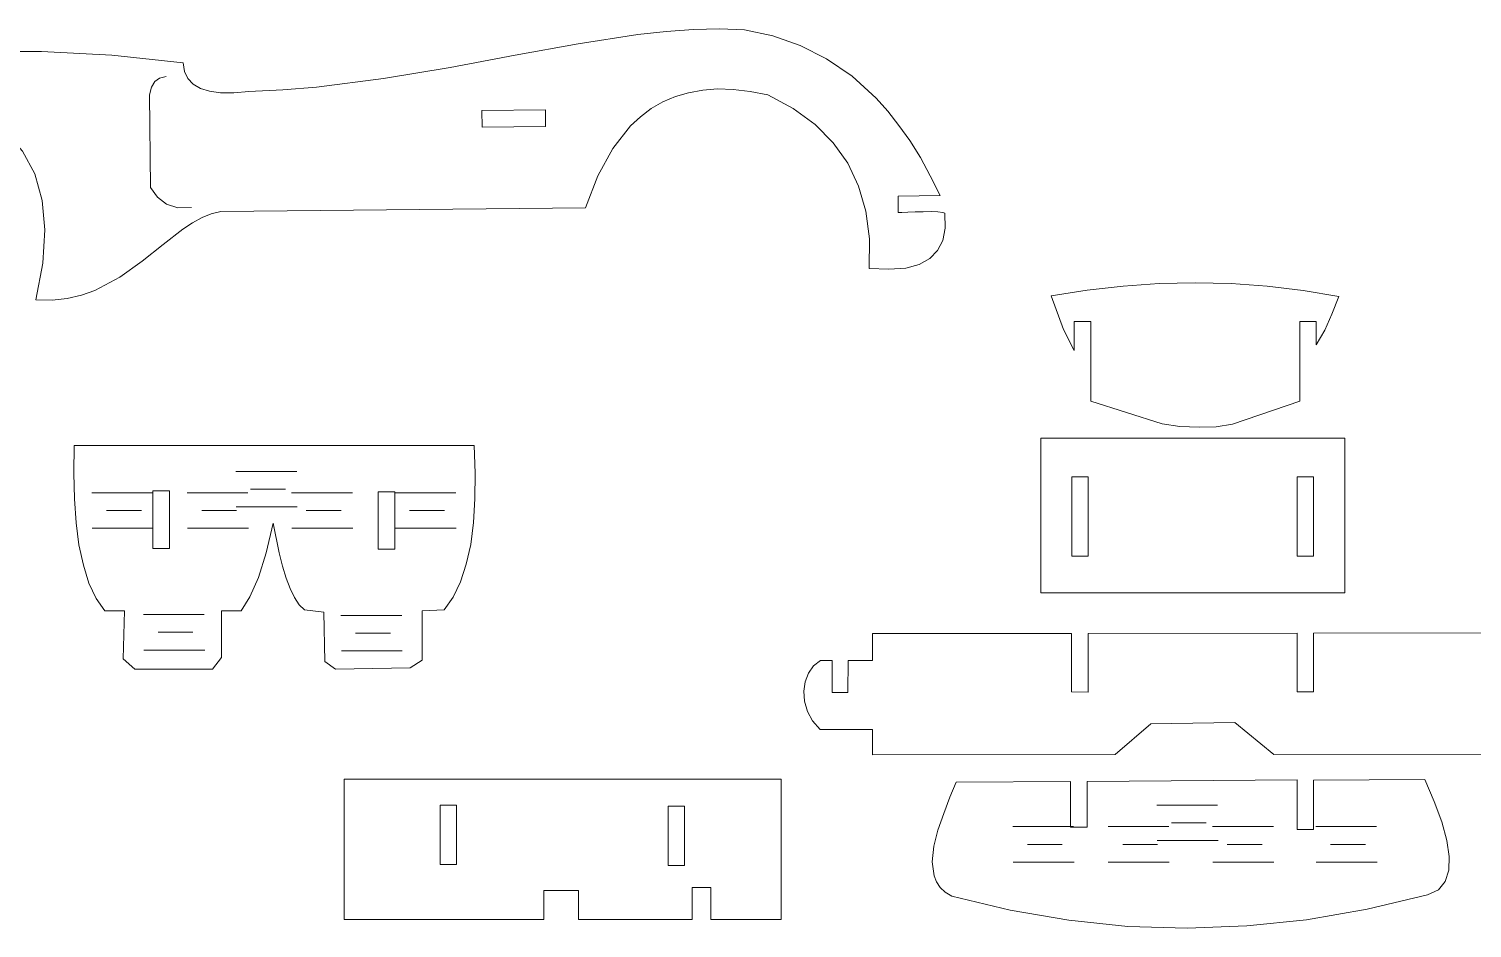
# Model space of a CAD drawing. Header units: millimetres. Extents: x -414 to 680, y -96 to 670.
# Drawn here: x 123.5 to 474.2, y 451.2 to 669.8 of the extents above; entities that cross this region are included whole.
import ezdxf

# ---------------------------------------------------------------- set-up
doc = ezdxf.new("R2010")
doc.units = ezdxf.units.MM
doc.header["$MEASUREMENT"] = 0
doc.layers.add('Camada 1', color=7, linetype='Continuous')
doc.layers.add('P', color=7, linetype='Continuous')

msp = doc.modelspace()

# ---------------------------------------------------------------- linework, layer by layer
at = {"layer": 'Camada 1', "color": 250, "lineweight": 9}
for points, knots in [([(151.0109, 613.3649), (151.0109, 613.3649), (156.1176, 617.4391), (156.1176, 617.4391), (156.1176, 617.4391), (156.1176, 617.4391), (160.8764, 621.1218), (160.8764, 621.1218), (160.8764, 621.1218), (160.8764, 621.1218), (163.2236, 622.6978), (163.2236, 622.6978), (163.2236, 622.6978), (163.2236, 622.6978), (165.5377, 623.9916), (165.5377, 623.9916), (165.5377, 623.9916), (165.5377, 623.9916), (167.7859, 624.8968), (167.7859, 624.8968), (167.7859, 624.8968), (167.7859, 624.8968), (170.108, 625.4148), (170.108, 625.4148), (170.108, 625.4148), (170.108, 625.4148), (258.7351, 626.3348), (258.7351, 626.3348), (258.7351, 626.3348), (258.7351, 626.3348), (261.722, 634.0883), (261.722, 634.0883), (261.722, 634.0883), (261.722, 634.0883), (265.3584, 640.7228), (265.3584, 640.7228), (265.3584, 640.7228), (265.3584, 640.7228), (269.6743, 646.2345), (269.6743, 646.2345), (269.6743, 646.2345), (269.6743, 646.2345), (272.0845, 648.4811), (272.0845, 648.4811), (272.0845, 648.4811), (272.0845, 648.4811), (274.7092, 650.484), (274.7092, 650.484), (274.7092, 650.484), (274.7092, 650.484), (277.5479, 652.1011), (277.5479, 652.1011), (277.5479, 652.1011), (277.5479, 652.1011), (280.5682, 653.3662), (280.5682, 653.3662), (280.5682, 653.3662), (280.5682, 653.3662), (283.7697, 654.3173), (283.7697, 654.3173), (283.7697, 654.3173), (283.7697, 654.3173), (287.2184, 654.953), (287.2184, 654.953), (287.2184, 654.953), (287.2184, 654.953), (290.8487, 655.2366), (290.8487, 655.2366), (290.8487, 655.2366), (290.8487, 655.2366), (294.6594, 655.1002), (294.6594, 655.1002), (294.6594, 655.1002), (294.6594, 655.1002), (298.7197, 654.6125), (298.7197, 654.6125), (298.7197, 654.6125), (298.7197, 654.6125), (303.0315, 653.7754), (303.0315, 653.7754), (303.0315, 653.7754), (303.0315, 653.7754), (309.2048, 650.4541), (309.2048, 650.4541), (309.2048, 650.4541), (309.2048, 650.4541), (314.5338, 646.5942), (314.5338, 646.5942), (314.5338, 646.5942), (314.5338, 646.5942), (318.9553, 642.125), (318.9553, 642.125), (318.9553, 642.125), (318.9553, 642.125), (322.4623, 637.1544), (322.4623, 637.1544), (322.4623, 637.1544), (322.4623, 637.1544), (325.0957, 631.5728), (325.0957, 631.5728), (325.0957, 631.5728), (325.0957, 631.5728), (326.8865, 625.4886), (326.8865, 625.4886), (326.8865, 625.4886), (326.8865, 625.4886), (327.7315, 618.8327), (327.7315, 618.8327), (327.7315, 618.8327), (327.7315, 618.8327), (327.7006, 611.6018), (327.7006, 611.6018), (327.7006, 611.6018), (327.7006, 611.6018), (332.4657, 611.4033), (332.4657, 611.4033), (332.4657, 611.4033), (332.4657, 611.4033), (336.5539, 611.6937), (336.5539, 611.6937), (336.5539, 611.6937), (336.5539, 611.6937), (339.8241, 612.5735), (339.8241, 612.5735), (339.8241, 612.5735), (339.8241, 612.5735), (342.455, 613.9765), (342.455, 613.9765), (342.455, 613.9765), (342.455, 613.9765), (344.3043, 615.9354), (344.3043, 615.9354), (344.3043, 615.9354), (344.3043, 615.9354), (345.5843, 618.4182), (345.5843, 618.4182), (345.5843, 618.4182), (345.5843, 618.4182), (346.151, 621.4215), (346.151, 621.4215), (346.151, 621.4215), (346.151, 621.4215), (346.0797, 625.018), (346.0797, 625.018), (346.0797, 625.018), (346.0797, 625.018), (345.5476, 625.2244), (345.5476, 625.2244), (345.5476, 625.2244), (345.5476, 625.2244), (344.3825, 625.3543), (344.3825, 625.3543), (344.3825, 625.3543), (344.3825, 625.3543), (342.7603, 625.4075), (342.7603, 625.4075), (342.7603, 625.4075), (342.7603, 625.4075), (340.8209, 625.3873), (340.8209, 625.3873), (340.8209, 625.3873), (340.8209, 625.3873), (338.8794, 625.3672), (338.8794, 625.3672), (338.8794, 625.3672), (338.8794, 625.3672), (337.0827, 625.2785), (337.0827, 625.2785), (337.0827, 625.2785), (337.0827, 625.2785), (335.6015, 625.2272), (335.6015, 625.2272), (335.6015, 625.2272), (335.6015, 625.2272), (334.7558, 625.2184), (334.7558, 625.2184), (334.7558, 625.2184), (334.7558, 625.2184), (334.7144, 629.2032), (334.7144, 629.2032), (334.7144, 629.2032), (334.7144, 629.2032), (344.9413, 629.3093), (344.9413, 629.3093), (344.9413, 629.3093), (344.9413, 629.3093), (342.5282, 634.0814), (342.5282, 634.0814), (342.5282, 634.0814), (342.5282, 634.0814), (340.1185, 638.5355), (340.1185, 638.5355), (340.1185, 638.5355), (340.1185, 638.5355), (337.536, 642.6718), (337.536, 642.6718), (337.536, 642.6718), (337.536, 642.6718), (334.924, 646.382), (334.924, 646.382), (334.924, 646.382), (334.924, 646.382), (332.1706, 649.8467), (332.1706, 649.8467), (332.1706, 649.8467), (332.1706, 649.8467), (329.3529, 652.9548), (329.3529, 652.9548), (329.3529, 652.9548), (329.3529, 652.9548), (323.5122, 658.3272), (323.5122, 658.3272), (323.5122, 658.3272), (323.5122, 658.3272), (317.3314, 662.5661), (317.3314, 662.5661), (317.3314, 662.5661), (317.3314, 662.5661), (310.9133, 665.7789), (310.9133, 665.7789), (310.9133, 665.7789), (310.9133, 665.7789), (304.2584, 668.1093), (304.2584, 668.1093), (304.2584, 668.1093), (304.2584, 668.1093), (297.3661, 669.6235), (297.3661, 669.6235), (297.3661, 669.6235), (297.3661, 669.6235), (291.3309, 669.8447), (291.3309, 669.8447), (291.3309, 669.8447), (291.3309, 669.8447), (284.984, 669.6729), (284.984, 669.6729), (284.984, 669.6729), (284.984, 669.6729), (278.3244, 669.1798), (278.3244, 669.1798), (278.3244, 669.1798), (278.3244, 669.1798), (271.4195, 668.4383), (271.4195, 668.4383), (271.4195, 668.4383), (271.4195, 668.4383), (256.9455, 666.2064), (256.9455, 666.2064), (256.9455, 666.2064), (256.9455, 666.2064), (241.6669, 663.4723), (241.6669, 663.4723), (241.6669, 663.4723), (241.6669, 663.4723), (225.861, 660.4868), (225.861, 660.4868), (225.861, 660.4868), (225.861, 660.4868), (209.6642, 657.7792), (209.6642, 657.7792), (209.6642, 657.7792), (209.6642, 657.7792), (193.319, 655.7058), (193.319, 655.7058), (193.319, 655.7058), (193.319, 655.7058), (185.1437, 655.0211), (185.1437, 655.0211), (185.1437, 655.0211), (185.1437, 655.0211), (176.9295, 654.6179), (176.9295, 654.6179), (176.9295, 654.6179), (176.9295, 654.6179), (173.3015, 654.2983), (173.3015, 654.2983), (173.3015, 654.2983), (173.3015, 654.2983), (170.0561, 654.3006), (170.0561, 654.3006), (170.0561, 654.3006), (170.0561, 654.3006), (167.3709, 654.6606), (167.3709, 654.6606), (167.3709, 654.6606), (167.3709, 654.6606), (165.1423, 655.3433), (165.1423, 655.3433), (165.1423, 655.3433), (165.1423, 655.3433), (163.4038, 656.3831), (163.4038, 656.3831), (163.4038, 656.3831), (163.4038, 656.3831), (162.0836, 657.7791), (162.0836, 657.7791), (162.0836, 657.7791), (162.0836, 657.7791), (161.2899, 659.5005), (161.2899, 659.5005), (161.2899, 659.5005), (161.2899, 659.5005), (160.95, 661.6126), (160.95, 661.6126), (160.95, 661.6126), (160.95, 661.6126), (143.5788, 663.4079), (143.5788, 663.4079), (143.5788, 663.4079), (143.5788, 663.4079), (126.5326, 664.3247), (126.5326, 664.3247), (126.5326, 664.3247), (126.5326, 664.3247), (109.7435, 664.3604), (109.7435, 664.3604), (109.7435, 664.3604), (109.7435, 664.3604), (93.21, 663.6608), (93.21, 663.6608), (93.21, 663.6608), (93.21, 663.6608), (86.6276, 662.2868), (86.6276, 662.2868), (86.6276, 662.2868), (86.6276, 662.2868), (80.5421, 660.8139), (80.5421, 660.8139), (80.5421, 660.8139), (80.5421, 660.8139), (74.9484, 659.3441), (74.9484, 659.3441), (74.9484, 659.3441), (74.9484, 659.3441), (69.8493, 657.8094), (69.8493, 657.8094), (69.8493, 657.8094), (69.8493, 657.8094), (65.2105, 656.2456), (65.2105, 656.2456), (65.2105, 656.2456), (65.2105, 656.2456), (61.0303, 654.6145), (61.0303, 654.6145), (61.0303, 654.6145), (61.0303, 654.6145), (57.3086, 652.9182), (57.3086, 652.9182), (57.3086, 652.9182), (57.3086, 652.9182), (53.9775, 651.1559), (53.9775, 651.1559), (53.9775, 651.1559), (53.9775, 651.1559), (51.1387, 649.3628), (51.1387, 649.3628), (51.1387, 649.3628), (51.1387, 649.3628), (48.6522, 647.5373), (48.6522, 647.5373), (48.6522, 647.5373), (48.6522, 647.5373), (46.6262, 645.6467), (46.6262, 645.6467), (46.6262, 645.6467), (46.6262, 645.6467), (44.9885, 643.726), (44.9885, 643.726), (44.9885, 643.726), (44.9885, 643.726), (43.739, 641.7735), (43.739, 641.7735), (43.739, 641.7735), (43.739, 641.7735), (42.9141, 639.7533), (42.9141, 639.7533), (42.9141, 639.7533), (42.9141, 639.7533), (42.4051, 637.7384), (42.4051, 637.7384), (42.4051, 637.7384), (42.4051, 637.7384), (42.2872, 635.6196), (42.2872, 635.6196), (42.2872, 635.6196), (42.2872, 635.6196), (50.9625, 635.7096), (50.9625, 635.7096), (50.9625, 635.7096), (50.9625, 635.7096), (51.0035, 631.7608), (51.0035, 631.7608), (51.0035, 631.7608), (51.0035, 631.7608), (36.3027, 631.1503), (36.3027, 631.1503), (36.3027, 631.1503), (36.3027, 631.1503), (36.9695, 627.9819), (36.9695, 627.9819), (36.9695, 627.9819), (36.9695, 627.9819), (38.2666, 625.3499), (38.2666, 625.3499), (38.2666, 625.3499), (38.2666, 625.3499), (40.2992, 623.3254), (40.2992, 623.3254), (40.2992, 623.3254), (40.2992, 623.3254), (42.9938, 621.8716), (42.9938, 621.8716), (42.9938, 621.8716), (42.9938, 621.8716), (46.3546, 620.9547), (46.3546, 620.9547), (46.3546, 620.9547), (46.3546, 620.9547), (50.4138, 620.5729), (50.4138, 620.5729), (50.4138, 620.5729), (50.4138, 620.5729), (55.1749, 620.7643), (55.1749, 620.7643), (55.1749, 620.7643), (55.1749, 620.7643), (60.6339, 621.5268), (60.6339, 621.5268), (60.6339, 621.5268), (60.6339, 621.5268), (61.223, 625.8361), (61.223, 625.8361), (61.223, 625.8361), (61.223, 625.8361), (62.2053, 629.8315), (62.2053, 629.8315), (62.2053, 629.8315), (62.2053, 629.8315), (63.3649, 633.5109), (63.3649, 633.5109), (63.3649, 633.5109), (63.3649, 633.5109), (64.882, 636.842), (64.882, 636.842), (64.882, 636.842), (64.882, 636.842), (66.686, 639.8941), (66.686, 639.8941), (66.686, 639.8941), (66.686, 639.8941), (68.7739, 642.5612), (68.7739, 642.5612), (68.7739, 642.5612), (68.7739, 642.5612), (71.147, 644.9134), (71.147, 644.9134), (71.147, 644.9134), (71.147, 644.9134), (73.8069, 646.9866), (73.8069, 646.9866), (73.8069, 646.9866), (73.8069, 646.9866), (76.8221, 648.7476), (76.8221, 648.7476), (76.8221, 648.7476), (76.8221, 648.7476), (80.0875, 650.0852), (80.0875, 650.0852), (80.0875, 650.0852), (80.0875, 650.0852), (83.6754, 651.1823), (83.6754, 651.1823), (83.6754, 651.1823), (83.6754, 651.1823), (87.5106, 651.9619), (87.5106, 651.9619), (87.5106, 651.9619), (87.5106, 651.9619), (91.7033, 652.3934), (91.7033, 652.3934), (91.7033, 652.3934), (91.7033, 652.3934), (96.1816, 652.4759), (96.1816, 652.4759), (96.1816, 652.4759), (96.1816, 652.4759), (100.947, 652.2434), (100.947, 652.2434), (100.947, 652.2434), (100.947, 652.2434), (105.9954, 651.7299), (105.9954, 651.7299), (105.9954, 651.7299), (105.9954, 651.7299), (112.446, 648.6575), (112.446, 648.6575), (112.446, 648.6575), (112.446, 648.6575), (117.741, 644.7992), (117.741, 644.7992), (117.741, 644.7992), (117.741, 644.7992), (121.9172, 640.0795), (121.9172, 640.0795), (121.9172, 640.0795), (121.9172, 640.0795), (124.8678, 634.5732), (124.8678, 634.5732), (124.8678, 634.5732), (124.8678, 634.5732), (126.6963, 628.1375), (126.6963, 628.1375), (126.6963, 628.1375), (126.6963, 628.1375), (127.3708, 620.9499), (127.3708, 620.9499), (127.3708, 620.9499), (127.3708, 620.9499), (126.8545, 612.9021), (126.8545, 612.9021), (126.8545, 612.9021), (126.8545, 612.9021), (125.1852, 603.9965), (125.1852, 603.9965), (125.1852, 603.9965), (125.1852, 603.9965), (129.1355, 603.8956), (129.1355, 603.8956), (129.1355, 603.8956), (129.1355, 603.8956), (132.7651, 604.2512), (132.7651, 604.2512), (132.7651, 604.2512), (132.7651, 604.2512), (136.248, 605.0632), (136.248, 605.0632), (136.248, 605.0632), (136.248, 605.0632), (139.5173, 606.2269), (139.5173, 606.2269), (139.5173, 606.2269), (139.5173, 606.2269), (145.5845, 609.4633), (145.5845, 609.4633), (145.5845, 609.4633), (145.5845, 609.4633), (151.0109, 613.3649), (151.0109, 613.3649)], [0, 0, 0, 0, 0.00724638, 0.00724638, 0.00724638, 0.00724638, 0.01449275, 0.01449275, 0.01449275, 0.01449275, 0.02173913, 0.02173913, 0.02173913, 0.02173913, 0.02898551, 0.02898551, 0.02898551, 0.02898551, 0.03623188, 0.03623188, 0.03623188, 0.03623188, 0.04347826, 0.04347826, 0.04347826, 0.04347826, 0.05072464, 0.05072464, 0.05072464, 0.05072464, 0.05797101, 0.05797101, 0.05797101, 0.05797101, 0.06521739, 0.06521739, 0.06521739, 0.06521739, 0.07246377, 0.07246377, 0.07246377, 0.07246377, 0.07971014, 0.07971014, 0.07971014, 0.07971014, 0.08695652, 0.08695652, 0.08695652, 0.08695652, 0.0942029, 0.0942029, 0.0942029, 0.0942029, 0.10144928, 0.10144928, 0.10144928, 0.10144928, 0.10869565, 0.10869565, 0.10869565, 0.10869565, 0.11594203, 0.11594203, 0.11594203, 0.11594203, 0.12318841, 0.12318841, 0.12318841, 0.12318841, 0.13043478, 0.13043478, 0.13043478, 0.13043478, 0.13768116, 0.13768116, 0.13768116, 0.13768116, 0.14492754, 0.14492754, 0.14492754, 0.14492754, 0.15217391, 0.15217391, 0.15217391, 0.15217391, 0.15942029, 0.15942029, 0.15942029, 0.15942029, 0.16666667, 0.16666667, 0.16666667, 0.16666667, 0.17391304, 0.17391304, 0.17391304, 0.17391304, 0.18115942, 0.18115942, 0.18115942, 0.18115942, 0.1884058, 0.1884058, 0.1884058, 0.1884058, 0.19565217, 0.19565217, 0.19565217, 0.19565217, 0.20289855, 0.20289855, 0.20289855, 0.20289855, 0.21014493, 0.21014493, 0.21014493, 0.21014493, 0.2173913, 0.2173913, 0.2173913, 0.2173913, 0.22463768, 0.22463768, 0.22463768, 0.22463768, 0.23188406, 0.23188406, 0.23188406, 0.23188406, 0.23913043, 0.23913043, 0.23913043, 0.23913043, 0.24637681, 0.24637681, 0.24637681, 0.24637681, 0.25362319, 0.25362319, 0.25362319, 0.25362319, 0.26086957, 0.26086957, 0.26086957, 0.26086957, 0.26811594, 0.26811594, 0.26811594, 0.26811594, 0.27536232, 0.27536232, 0.27536232, 0.27536232, 0.2826087, 0.2826087, 0.2826087, 0.2826087, 0.28985507, 0.28985507, 0.28985507, 0.28985507, 0.29710145, 0.29710145, 0.29710145, 0.29710145, 0.30434783, 0.30434783, 0.30434783, 0.30434783, 0.3115942, 0.3115942, 0.3115942, 0.3115942, 0.31884058, 0.31884058, 0.31884058, 0.31884058, 0.32608696, 0.32608696, 0.32608696, 0.32608696, 0.33333333, 0.33333333, 0.33333333, 0.33333333, 0.34057971, 0.34057971, 0.34057971, 0.34057971, 0.34782609, 0.34782609, 0.34782609, 0.34782609, 0.35507246, 0.35507246, 0.35507246, 0.35507246, 0.36231884, 0.36231884, 0.36231884, 0.36231884, 0.36956522, 0.36956522, 0.36956522, 0.36956522, 0.37681159, 0.37681159, 0.37681159, 0.37681159, 0.38405797, 0.38405797, 0.38405797, 0.38405797, 0.39130435, 0.39130435, 0.39130435, 0.39130435, 0.39855072, 0.39855072, 0.39855072, 0.39855072, 0.4057971, 0.4057971, 0.4057971, 0.4057971, 0.41304348, 0.41304348, 0.41304348, 0.41304348, 0.42028986, 0.42028986, 0.42028986, 0.42028986, 0.42753623, 0.42753623, 0.42753623, 0.42753623, 0.43478261, 0.43478261, 0.43478261, 0.43478261, 0.44202899, 0.44202899, 0.44202899, 0.44202899, 0.44927536, 0.44927536, 0.44927536, 0.44927536, 0.45652174, 0.45652174, 0.45652174, 0.45652174, 0.46376812, 0.46376812, 0.46376812, 0.46376812, 0.47101449, 0.47101449, 0.47101449, 0.47101449, 0.47826087, 0.47826087, 0.47826087, 0.47826087, 0.48550725, 0.48550725, 0.48550725, 0.48550725, 0.49275362, 0.49275362, 0.49275362, 0.49275362, 0.5, 0.5, 0.5, 0.5, 0.50724638, 0.50724638, 0.50724638, 0.50724638, 0.51449275, 0.51449275, 0.51449275, 0.51449275, 0.52173913, 0.52173913, 0.52173913, 0.52173913, 0.52898551, 0.52898551, 0.52898551, 0.52898551, 0.53623188, 0.53623188, 0.53623188, 0.53623188, 0.54347826, 0.54347826, 0.54347826, 0.54347826, 0.55072464, 0.55072464, 0.55072464, 0.55072464, 0.55797101, 0.55797101, 0.55797101, 0.55797101, 0.56521739, 0.56521739, 0.56521739, 0.56521739, 0.57246377, 0.57246377, 0.57246377, 0.57246377, 0.57971014, 0.57971014, 0.57971014, 0.57971014, 0.58695652, 0.58695652, 0.58695652, 0.58695652, 0.5942029, 0.5942029, 0.5942029, 0.5942029, 0.60144928, 0.60144928, 0.60144928, 0.60144928, 0.60869565, 0.60869565, 0.60869565, 0.60869565, 0.61594203, 0.61594203, 0.61594203, 0.61594203, 0.62318841, 0.62318841, 0.62318841, 0.62318841, 0.63043478, 0.63043478, 0.63043478, 0.63043478, 0.63768116, 0.63768116, 0.63768116, 0.63768116, 0.64492754, 0.64492754, 0.64492754, 0.64492754, 0.65217391, 0.65217391, 0.65217391, 0.65217391, 0.65942029, 0.65942029, 0.65942029, 0.65942029, 0.66666667, 0.66666667, 0.66666667, 0.66666667, 0.67391304, 0.67391304, 0.67391304, 0.67391304, 0.68115942, 0.68115942, 0.68115942, 0.68115942, 0.6884058, 0.6884058, 0.6884058, 0.6884058, 0.69565217, 0.69565217, 0.69565217, 0.69565217, 0.70289855, 0.70289855, 0.70289855, 0.70289855, 0.71014493, 0.71014493, 0.71014493, 0.71014493, 0.7173913, 0.7173913, 0.7173913, 0.7173913, 0.72463768, 0.72463768, 0.72463768, 0.72463768, 0.73188406, 0.73188406, 0.73188406, 0.73188406, 0.73913043, 0.73913043, 0.73913043, 0.73913043, 0.74637681, 0.74637681, 0.74637681, 0.74637681, 0.75362319, 0.75362319, 0.75362319, 0.75362319, 0.76086957, 0.76086957, 0.76086957, 0.76086957, 0.76811594, 0.76811594, 0.76811594, 0.76811594, 0.77536232, 0.77536232, 0.77536232, 0.77536232, 0.7826087, 0.7826087, 0.7826087, 0.7826087, 0.78985507, 0.78985507, 0.78985507, 0.78985507, 0.79710145, 0.79710145, 0.79710145, 0.79710145, 0.80434783, 0.80434783, 0.80434783, 0.80434783, 0.8115942, 0.8115942, 0.8115942, 0.8115942, 0.81884058, 0.81884058, 0.81884058, 0.81884058, 0.82608696, 0.82608696, 0.82608696, 0.82608696, 0.83333333, 0.83333333, 0.83333333, 0.83333333, 0.84057971, 0.84057971, 0.84057971, 0.84057971, 0.84782609, 0.84782609, 0.84782609, 0.84782609, 0.85507246, 0.85507246, 0.85507246, 0.85507246, 0.86231884, 0.86231884, 0.86231884, 0.86231884, 0.86956522, 0.86956522, 0.86956522, 0.86956522, 0.87681159, 0.87681159, 0.87681159, 0.87681159, 0.88405797, 0.88405797, 0.88405797, 0.88405797, 0.89130435, 0.89130435, 0.89130435, 0.89130435, 0.89855072, 0.89855072, 0.89855072, 0.89855072, 0.9057971, 0.9057971, 0.9057971, 0.9057971, 0.91304348, 0.91304348, 0.91304348, 0.91304348, 0.92028986, 0.92028986, 0.92028986, 0.92028986, 0.92753623, 0.92753623, 0.92753623, 0.92753623, 0.93478261, 0.93478261, 0.93478261, 0.93478261, 0.94202899, 0.94202899, 0.94202899, 0.94202899, 0.94927536, 0.94927536, 0.94927536, 0.94927536, 0.95652174, 0.95652174, 0.95652174, 0.95652174, 0.96376812, 0.96376812, 0.96376812, 0.96376812, 0.97101449, 0.97101449, 0.97101449, 0.97101449, 0.97826087, 0.97826087, 0.97826087, 0.97826087, 0.98550725, 0.98550725, 0.98550725, 0.98550725, 1, 1, 1, 1]), ([(233.5941, 645.9769), (233.5941, 645.9769), (249.0414, 646.1373), (249.0414, 646.1373), (249.0414, 646.1373), (249.0414, 646.1373), (248.9999, 650.1361), (248.9999, 650.1361), (248.9999, 650.1361), (248.9999, 650.1361), (233.5526, 649.9757), (233.5526, 649.9757), (233.5526, 649.9757), (233.5526, 649.9757), (233.5941, 645.9769), (233.5941, 645.9769)], [0, 0, 0, 0, 0.2, 0.2, 0.2, 0.2, 0.4, 0.4, 0.4, 0.4, 0.6, 0.6, 0.6, 0.6, 1, 1, 1, 1]), ([(371.9252, 604.9755), (371.9252, 604.9755), (380.673, 606.3512), (380.673, 606.3512), (380.673, 606.3512), (380.673, 606.3512), (389.3848, 607.3029), (389.3848, 607.3029), (389.3848, 607.3029), (389.3848, 607.3029), (398.1306, 607.9028), (398.1306, 607.9028), (398.1306, 607.9028), (398.1306, 607.9028), (406.9124, 608.1147), (406.9124, 608.1147), (406.9124, 608.1147), (406.9124, 608.1147), (415.6602, 607.9028), (415.6602, 607.9028), (415.6602, 607.9028), (415.6602, 607.9028), (424.3701, 607.2669), (424.3701, 607.2669), (424.3701, 607.2669), (424.3701, 607.2669), (433.1179, 606.2452), (433.1179, 606.2452), (433.1179, 606.2452), (433.1179, 606.2452), (441.8297, 604.7636), (441.8297, 604.7636), (441.8297, 604.7636), (441.8297, 604.7636), (440.1361, 600.4966), (440.1361, 600.4966), (440.1361, 600.4966), (440.1361, 600.4966), (438.4086, 596.5816), (438.4086, 596.5816), (438.4086, 596.5816), (438.4086, 596.5816), (436.3096, 593.053), (436.3096, 593.053), (436.3096, 593.053), (436.3096, 593.053), (436.3096, 598.6991), (436.3096, 598.6991), (436.3096, 598.6991), (436.3096, 598.6991), (432.3106, 598.6991), (432.3106, 598.6991), (432.3106, 598.6991), (432.3106, 598.6991), (432.3106, 579.3719), (432.3106, 579.3719), (432.3106, 579.3719), (432.3106, 579.3719), (415.9422, 573.7613), (415.9422, 573.7613), (415.9422, 573.7613), (415.9422, 573.7613), (411.9912, 573.0915), (411.9912, 573.0915), (411.9912, 573.0915), (411.9912, 573.0915), (407.8642, 573.0215), (407.8642, 573.0215), (407.8642, 573.0215), (407.8642, 573.0215), (403.2094, 573.1974), (403.2094, 573.1974), (403.2094, 573.1974), (403.2094, 573.1974), (398.9064, 573.8333), (398.9064, 573.8333), (398.9064, 573.8333), (398.9064, 573.8333), (381.5141, 579.3719), (381.5141, 579.3719), (381.5141, 579.3719), (381.5141, 579.3719), (381.5141, 598.6991), (381.5141, 598.6991), (381.5141, 598.6991), (381.5141, 598.6991), (377.5151, 598.6991), (377.5151, 598.6991), (377.5151, 598.6991), (377.5151, 598.6991), (377.5151, 591.6143), (377.5151, 591.6143), (377.5151, 591.6143), (377.5151, 591.6143), (374.9244, 596.7216), (374.9244, 596.7216), (374.9244, 596.7216), (374.9244, 596.7216), (371.9252, 604.9755), (371.9252, 604.9755)], [0, 0, 0, 0, 0.03846154, 0.03846154, 0.03846154, 0.03846154, 0.07692308, 0.07692308, 0.07692308, 0.07692308, 0.11538462, 0.11538462, 0.11538462, 0.11538462, 0.15384615, 0.15384615, 0.15384615, 0.15384615, 0.19230769, 0.19230769, 0.19230769, 0.19230769, 0.23076923, 0.23076923, 0.23076923, 0.23076923, 0.26923077, 0.26923077, 0.26923077, 0.26923077, 0.30769231, 0.30769231, 0.30769231, 0.30769231, 0.34615385, 0.34615385, 0.34615385, 0.34615385, 0.38461538, 0.38461538, 0.38461538, 0.38461538, 0.42307692, 0.42307692, 0.42307692, 0.42307692, 0.46153846, 0.46153846, 0.46153846, 0.46153846, 0.5, 0.5, 0.5, 0.5, 0.53846154, 0.53846154, 0.53846154, 0.53846154, 0.57692308, 0.57692308, 0.57692308, 0.57692308, 0.61538462, 0.61538462, 0.61538462, 0.61538462, 0.65384615, 0.65384615, 0.65384615, 0.65384615, 0.69230769, 0.69230769, 0.69230769, 0.69230769, 0.73076923, 0.73076923, 0.73076923, 0.73076923, 0.76923077, 0.76923077, 0.76923077, 0.76923077, 0.80769231, 0.80769231, 0.80769231, 0.80769231, 0.84615385, 0.84615385, 0.84615385, 0.84615385, 0.88461538, 0.88461538, 0.88461538, 0.88461538, 0.92307692, 0.92307692, 0.92307692, 0.92307692, 1, 1, 1, 1]), ([(134.4367, 568.5314), (134.4367, 568.5314), (231.6364, 568.5314), (231.6364, 568.5314), (231.6364, 568.5314), (231.6364, 568.5314), (231.8843, 561.8651), (231.8843, 561.8651), (231.8843, 561.8651), (231.8843, 561.8651), (231.8483, 555.5867), (231.8483, 555.5867), (231.8483, 555.5867), (231.8483, 555.5867), (231.4964, 549.8021), (231.4964, 549.8021), (231.4964, 549.8021), (231.4964, 549.8021), (230.8266, 544.5134), (230.8266, 544.5134), (230.8266, 544.5134), (230.8266, 544.5134), (229.7668, 539.7166), (229.7668, 539.7166), (229.7668, 539.7166), (229.7668, 539.7166), (228.3212, 535.4137), (228.3212, 535.4137), (228.3212, 535.4137), (228.3212, 535.4137), (226.5577, 531.7106), (226.5577, 531.7106), (226.5577, 531.7106), (226.5577, 531.7106), (224.3722, 528.6074), (224.3722, 528.6074), (224.3722, 528.6074), (224.3722, 528.6074), (219.0455, 528.3235), (219.0455, 528.3235), (219.0455, 528.3235), (219.0455, 528.3235), (219.0455, 516.3685), (219.0455, 516.3685), (219.0455, 516.3685), (219.0455, 516.3685), (216.1543, 514.4629), (216.1543, 514.4629), (216.1543, 514.4629), (216.1543, 514.4629), (197.9908, 514.147), (197.9908, 514.147), (197.9908, 514.147), (197.9908, 514.147), (195.4154, 516.0505), (195.4154, 516.0505), (195.4154, 516.0505), (195.4154, 516.0505), (195.1335, 528.0075), (195.1335, 528.0075), (195.1335, 528.0075), (195.1335, 528.0075), (190.4067, 528.6074), (190.4067, 528.6074), (190.4067, 528.6074), (190.4067, 528.6074), (189.137, 529.8411), (189.137, 529.8411), (189.137, 529.8411), (189.137, 529.8411), (188.0093, 531.6046), (188.0093, 531.6046), (188.0093, 531.6046), (188.0093, 531.6046), (186.9516, 533.7901), (186.9516, 533.7901), (186.9516, 533.7901), (186.9516, 533.7901), (185.9998, 536.3295), (185.9998, 536.3295), (185.9998, 536.3295), (185.9998, 536.3295), (185.118, 539.2227), (185.118, 539.2227), (185.118, 539.2227), (185.118, 539.2227), (184.2702, 542.4679), (184.2702, 542.4679), (184.2702, 542.4679), (184.2702, 542.4679), (182.8246, 549.6981), (182.8246, 549.6981), (182.8246, 549.6981), (182.8246, 549.6981), (181.131, 542.4679), (181.131, 542.4679), (181.131, 542.4679), (181.131, 542.4679), (179.2635, 536.4714), (179.2635, 536.4714), (179.2635, 536.4714), (179.2635, 536.4714), (177.182, 531.7806), (177.182, 531.7806), (177.182, 531.7806), (177.182, 531.7806), (175.0305, 528.3235), (175.0305, 528.3235), (175.0305, 528.3235), (175.0305, 528.3235), (170.2697, 528.3235), (170.2697, 528.3235), (170.2697, 528.3235), (170.2697, 528.3235), (170.2697, 517.0023), (170.2697, 517.0023), (170.2697, 517.0023), (170.2697, 517.0023), (168.0823, 514.147), (168.0823, 514.147), (168.0823, 514.147), (168.0823, 514.147), (149.213, 514.147), (149.213, 514.147), (149.213, 514.147), (149.213, 514.147), (146.3917, 516.6864), (146.3917, 516.6864), (146.3917, 516.6864), (146.3917, 516.6864), (146.7096, 528.3235), (146.7096, 528.3235), (146.7096, 528.3235), (146.7096, 528.3235), (141.9488, 528.3235), (141.9488, 528.3235), (141.9488, 528.3235), (141.9488, 528.3235), (139.7973, 531.3927), (139.7973, 531.3927), (139.7973, 531.3927), (139.7973, 531.3927), (138.0338, 535.0958), (138.0338, 535.0958), (138.0338, 535.0958), (138.0338, 535.0958), (136.6921, 539.4347), (136.6921, 539.4347), (136.6921, 539.4347), (136.6921, 539.4347), (135.6344, 544.3715), (135.6344, 544.3715), (135.6344, 544.3715), (135.6344, 544.3715), (134.9646, 549.7681), (134.9646, 549.7681), (134.9646, 549.7681), (134.9646, 549.7681), (134.5407, 555.6226), (134.5407, 555.6226), (134.5407, 555.6226), (134.5407, 555.6226), (134.4007, 561.8651), (134.4007, 561.8651), (134.4007, 561.8651), (134.4007, 561.8651), (134.4367, 568.5314), (134.4367, 568.5314)], [0, 0, 0, 0, 0.02325581, 0.02325581, 0.02325581, 0.02325581, 0.04651163, 0.04651163, 0.04651163, 0.04651163, 0.06976744, 0.06976744, 0.06976744, 0.06976744, 0.09302326, 0.09302326, 0.09302326, 0.09302326, 0.11627907, 0.11627907, 0.11627907, 0.11627907, 0.13953488, 0.13953488, 0.13953488, 0.13953488, 0.1627907, 0.1627907, 0.1627907, 0.1627907, 0.18604651, 0.18604651, 0.18604651, 0.18604651, 0.20930233, 0.20930233, 0.20930233, 0.20930233, 0.23255814, 0.23255814, 0.23255814, 0.23255814, 0.25581395, 0.25581395, 0.25581395, 0.25581395, 0.27906977, 0.27906977, 0.27906977, 0.27906977, 0.30232558, 0.30232558, 0.30232558, 0.30232558, 0.3255814, 0.3255814, 0.3255814, 0.3255814, 0.34883721, 0.34883721, 0.34883721, 0.34883721, 0.37209302, 0.37209302, 0.37209302, 0.37209302, 0.39534884, 0.39534884, 0.39534884, 0.39534884, 0.41860465, 0.41860465, 0.41860465, 0.41860465, 0.44186047, 0.44186047, 0.44186047, 0.44186047, 0.46511628, 0.46511628, 0.46511628, 0.46511628, 0.48837209, 0.48837209, 0.48837209, 0.48837209, 0.51162791, 0.51162791, 0.51162791, 0.51162791, 0.53488372, 0.53488372, 0.53488372, 0.53488372, 0.55813953, 0.55813953, 0.55813953, 0.55813953, 0.58139535, 0.58139535, 0.58139535, 0.58139535, 0.60465116, 0.60465116, 0.60465116, 0.60465116, 0.62790698, 0.62790698, 0.62790698, 0.62790698, 0.65116279, 0.65116279, 0.65116279, 0.65116279, 0.6744186, 0.6744186, 0.6744186, 0.6744186, 0.69767442, 0.69767442, 0.69767442, 0.69767442, 0.72093023, 0.72093023, 0.72093023, 0.72093023, 0.74418605, 0.74418605, 0.74418605, 0.74418605, 0.76744186, 0.76744186, 0.76744186, 0.76744186, 0.79069767, 0.79069767, 0.79069767, 0.79069767, 0.81395349, 0.81395349, 0.81395349, 0.81395349, 0.8372093, 0.8372093, 0.8372093, 0.8372093, 0.86046512, 0.86046512, 0.86046512, 0.86046512, 0.88372093, 0.88372093, 0.88372093, 0.88372093, 0.90697674, 0.90697674, 0.90697674, 0.90697674, 0.93023256, 0.93023256, 0.93023256, 0.93023256, 0.95348837, 0.95348837, 0.95348837, 0.95348837, 1, 1, 1, 1]), ([(369.3575, 570.3718), (369.3575, 570.3718), (443.2471, 570.3718), (443.2471, 570.3718), (443.2471, 570.3718), (443.2471, 570.3718), (443.2471, 532.7052), (443.2471, 532.7052), (443.2471, 532.7052), (443.2471, 532.7052), (369.3575, 532.7052), (369.3575, 532.7052), (369.3575, 532.7052), (369.3575, 532.7052), (369.3575, 570.3718), (369.3575, 570.3718)], [0, 0, 0, 0, 0.2, 0.2, 0.2, 0.2, 0.4, 0.4, 0.4, 0.4, 0.6, 0.6, 0.6, 0.6, 1, 1, 1, 1]), ([(380.904, 560.9561), (380.904, 560.9561), (380.904, 541.6289), (380.904, 541.6289), (380.904, 541.6289), (380.904, 541.6289), (376.905, 541.6289), (376.905, 541.6289), (376.905, 541.6289), (376.905, 541.6289), (376.905, 560.9561), (376.905, 560.9561), (376.905, 560.9561), (376.905, 560.9561), (380.904, 560.9561), (380.904, 560.9561)], [0, 0, 0, 0, 0.2, 0.2, 0.2, 0.2, 0.4, 0.4, 0.4, 0.4, 0.6, 0.6, 0.6, 0.6, 1, 1, 1, 1]), ([(435.6995, 560.9561), (435.6995, 560.9561), (435.6995, 541.6289), (435.6995, 541.6289), (435.6995, 541.6289), (435.6995, 541.6289), (431.7005, 541.6289), (431.7005, 541.6289), (431.7005, 541.6289), (431.7005, 541.6289), (431.7005, 560.9561), (431.7005, 560.9561), (431.7005, 560.9561), (431.7005, 560.9561), (435.6995, 560.9561), (435.6995, 560.9561)], [0, 0, 0, 0, 0.2, 0.2, 0.2, 0.2, 0.4, 0.4, 0.4, 0.4, 0.6, 0.6, 0.6, 0.6, 1, 1, 1, 1]), ([(153.5472, 543.5257), (153.5472, 543.5257), (153.5472, 557.5262), (153.5472, 557.5262), (153.5472, 557.5262), (153.5472, 557.5262), (157.6382, 557.5262), (157.6382, 557.5262), (157.6382, 557.5262), (157.6382, 557.5262), (157.6382, 543.5257), (157.6382, 543.5257), (157.6382, 543.5257), (157.6382, 543.5257), (153.5472, 543.5257), (153.5472, 543.5257)], [0, 0, 0, 0, 0.2, 0.2, 0.2, 0.2, 0.4, 0.4, 0.4, 0.4, 0.6, 0.6, 0.6, 0.6, 1, 1, 1, 1]), ([(208.3087, 543.3137), (208.3087, 543.3137), (208.3087, 557.3162), (208.3087, 557.3162), (208.3087, 557.3162), (208.3087, 557.3162), (212.4337, 557.3162), (212.4337, 557.3162), (212.4337, 557.3162), (212.4337, 557.3162), (212.4337, 543.3137), (212.4337, 543.3137), (212.4337, 543.3137), (212.4337, 543.3137), (208.3087, 543.3137), (208.3087, 543.3137)], [0, 0, 0, 0, 0.2, 0.2, 0.2, 0.2, 0.4, 0.4, 0.4, 0.4, 0.6, 0.6, 0.6, 0.6, 1, 1, 1, 1]), ([(483.752, 500.4756), (483.752, 500.4756), (483.7853, 493.5147), (483.7853, 493.5147), (483.7853, 493.5147), (483.7853, 493.5147), (425.9907, 493.4255), (425.9907, 493.4255), (425.9907, 493.4255), (425.9907, 493.4255), (416.572, 501.2287), (416.572, 501.2287), (416.572, 501.2287), (416.572, 501.2287), (396.1363, 500.9243), (396.1363, 500.9243), (396.1363, 500.9243), (396.1363, 500.9243), (387.4522, 493.4253), (387.4522, 493.4253), (387.4522, 493.4253), (387.4522, 493.4253), (328.4917, 493.3313), (328.4917, 493.3313), (328.4917, 493.3313), (328.4917, 493.3313), (328.447, 499.4799), (328.447, 499.4799), (328.447, 499.4799), (328.447, 499.4799), (315.7305, 499.4839), (315.7305, 499.4839), (315.7305, 499.4839), (315.7305, 499.4839), (313.9062, 501.6346), (313.9062, 501.6346), (313.9062, 501.6346), (313.9062, 501.6346), (312.6568, 503.8953), (312.6568, 503.8953), (312.6568, 503.8953), (312.6568, 503.8953), (311.9462, 506.3722), (311.9462, 506.3722), (311.9462, 506.3722), (311.9462, 506.3722), (311.7646, 508.8196), (311.7646, 508.8196), (311.7646, 508.8196), (311.7646, 508.8196), (312.1061, 511.1315), (312.1061, 511.1315), (312.1061, 511.1315), (312.1061, 511.1315), (312.9291, 513.2063), (312.9291, 513.2063), (312.9291, 513.2063), (312.9291, 513.2063), (314.1614, 515.0098), (314.1614, 515.0098), (314.1614, 515.0098), (314.1614, 515.0098), (315.8212, 516.2928), (315.8212, 516.2928), (315.8212, 516.2928), (315.8212, 516.2928), (318.6995, 516.2693), (318.6995, 516.2693), (318.6995, 516.2693), (318.6995, 516.2693), (318.6996, 508.531), (318.6996, 508.531), (318.6996, 508.531), (318.6996, 508.531), (322.4553, 508.5311), (322.4553, 508.5311), (322.4553, 508.5311), (322.4553, 508.5311), (322.5653, 516.2964), (322.5653, 516.2964), (322.5653, 516.2964), (322.5653, 516.2964), (328.4658, 516.2588), (328.4658, 516.2588), (328.4658, 516.2588), (328.4658, 516.2588), (328.4467, 522.8645), (328.4467, 522.8645), (328.4467, 522.8645), (328.4467, 522.8645), (376.8693, 522.8815), (376.8693, 522.8815), (376.8693, 522.8815), (376.8693, 522.8815), (376.869, 508.6437), (376.869, 508.6437), (376.869, 508.6437), (376.869, 508.6437), (380.8673, 508.6268), (380.8673, 508.6268), (380.8673, 508.6268), (380.8673, 508.6268), (380.8681, 522.865), (380.8681, 522.865), (380.8681, 522.865), (380.8681, 522.865), (431.6644, 522.9531), (431.6644, 522.9531), (431.6644, 522.9531), (431.6644, 522.9531), (431.6644, 508.6351), (431.6644, 508.6351), (431.6644, 508.6351), (431.6644, 508.6351), (435.6634, 508.6351), (435.6634, 508.6351), (435.6634, 508.6351), (435.6634, 508.6351), (435.6633, 522.9362), (435.6633, 522.9362), (435.6633, 522.9362), (435.6633, 522.9362), (483.7404, 523.0146), (483.7404, 523.0146), (483.7404, 523.0146), (483.7404, 523.0146), (483.7851, 516.8652), (483.7851, 516.8652), (483.7851, 516.8652), (483.7851, 516.8652), (489.5258, 516.6211), (489.5258, 516.6211), (489.5258, 516.6211), (489.5258, 516.6211), (489.6189, 508.5311), (489.6189, 508.5311), (489.6189, 508.5311), (489.6189, 508.5311), (493.3914, 508.531), (493.3914, 508.531), (493.3914, 508.531), (493.3914, 508.531), (493.3915, 516.6211), (493.3915, 516.6211), (493.3915, 516.6211), (493.3915, 516.6211), (497.0029, 516.3726), (497.0029, 516.3726), (497.0029, 516.3726), (497.0029, 516.3726), (498.2318, 514.9621), (498.2318, 514.9621), (498.2318, 514.9621), (498.2318, 514.9621), (499.0836, 513.1482), (499.0836, 513.1482), (499.0836, 513.1482), (499.0836, 513.1482), (499.6062, 511.1043), (499.6062, 511.1043), (499.6062, 511.1043), (499.6062, 511.1043), (499.7637, 508.8706), (499.7637, 508.8706), (499.7637, 508.8706), (499.7637, 508.8706), (499.6397, 506.6526), (499.6397, 506.6526), (499.6397, 506.6526), (499.6397, 506.6526), (499.1323, 504.5262), (499.1323, 504.5262), (499.1323, 504.5262), (499.1323, 504.5262), (498.3512, 502.5912), (498.3512, 502.5912), (498.3512, 502.5912), (498.3512, 502.5912), (497.3045, 500.9195), (497.3045, 500.9195), (497.3045, 500.9195), (497.3045, 500.9195), (483.752, 500.4756), (483.752, 500.4756)], [0, 0, 0, 0, 0.0212766, 0.0212766, 0.0212766, 0.0212766, 0.04255319, 0.04255319, 0.04255319, 0.04255319, 0.06382979, 0.06382979, 0.06382979, 0.06382979, 0.08510638, 0.08510638, 0.08510638, 0.08510638, 0.10638298, 0.10638298, 0.10638298, 0.10638298, 0.12765957, 0.12765957, 0.12765957, 0.12765957, 0.14893617, 0.14893617, 0.14893617, 0.14893617, 0.17021277, 0.17021277, 0.17021277, 0.17021277, 0.19148936, 0.19148936, 0.19148936, 0.19148936, 0.21276596, 0.21276596, 0.21276596, 0.21276596, 0.23404255, 0.23404255, 0.23404255, 0.23404255, 0.25531915, 0.25531915, 0.25531915, 0.25531915, 0.27659574, 0.27659574, 0.27659574, 0.27659574, 0.29787234, 0.29787234, 0.29787234, 0.29787234, 0.31914894, 0.31914894, 0.31914894, 0.31914894, 0.34042553, 0.34042553, 0.34042553, 0.34042553, 0.36170213, 0.36170213, 0.36170213, 0.36170213, 0.38297872, 0.38297872, 0.38297872, 0.38297872, 0.40425532, 0.40425532, 0.40425532, 0.40425532, 0.42553191, 0.42553191, 0.42553191, 0.42553191, 0.44680851, 0.44680851, 0.44680851, 0.44680851, 0.46808511, 0.46808511, 0.46808511, 0.46808511, 0.4893617, 0.4893617, 0.4893617, 0.4893617, 0.5106383, 0.5106383, 0.5106383, 0.5106383, 0.53191489, 0.53191489, 0.53191489, 0.53191489, 0.55319149, 0.55319149, 0.55319149, 0.55319149, 0.57446809, 0.57446809, 0.57446809, 0.57446809, 0.59574468, 0.59574468, 0.59574468, 0.59574468, 0.61702128, 0.61702128, 0.61702128, 0.61702128, 0.63829787, 0.63829787, 0.63829787, 0.63829787, 0.65957447, 0.65957447, 0.65957447, 0.65957447, 0.68085106, 0.68085106, 0.68085106, 0.68085106, 0.70212766, 0.70212766, 0.70212766, 0.70212766, 0.72340426, 0.72340426, 0.72340426, 0.72340426, 0.74468085, 0.74468085, 0.74468085, 0.74468085, 0.76595745, 0.76595745, 0.76595745, 0.76595745, 0.78723404, 0.78723404, 0.78723404, 0.78723404, 0.80851064, 0.80851064, 0.80851064, 0.80851064, 0.82978723, 0.82978723, 0.82978723, 0.82978723, 0.85106383, 0.85106383, 0.85106383, 0.85106383, 0.87234043, 0.87234043, 0.87234043, 0.87234043, 0.89361702, 0.89361702, 0.89361702, 0.89361702, 0.91489362, 0.91489362, 0.91489362, 0.91489362, 0.93617021, 0.93617021, 0.93617021, 0.93617021, 0.95744681, 0.95744681, 0.95744681, 0.95744681, 1, 1, 1, 1]), ([(348.7822, 486.6993), (348.7822, 486.6993), (376.6314, 486.8393), (376.6314, 486.8393), (376.6314, 486.8393), (376.6314, 486.8393), (376.6314, 475.7301), (376.6314, 475.7301), (376.6314, 475.7301), (376.6314, 475.7301), (380.617, 475.7301), (380.617, 475.7301), (380.617, 475.7301), (380.617, 475.7301), (380.617, 486.8761), (380.617, 486.8761), (380.617, 486.8761), (380.617, 486.8761), (431.6952, 487.2449), (431.6952, 487.2449), (431.6952, 487.2449), (431.6952, 487.2449), (431.6952, 475.1662), (431.6952, 475.1662), (431.6952, 475.1662), (431.6952, 475.1662), (435.6807, 475.1662), (435.6807, 475.1662), (435.6807, 475.1662), (435.6807, 475.1662), (435.6807, 487.2272), (435.6807, 487.2272), (435.6807, 487.2272), (435.6807, 487.2272), (462.7058, 487.3692), (462.7058, 487.3692), (462.7058, 487.3692), (462.7058, 487.3692), (465.0254, 482.0085), (465.0254, 482.0085), (465.0254, 482.0085), (465.0254, 482.0085), (466.8169, 477.0697), (466.8169, 477.0697), (466.8169, 477.0697), (466.8169, 477.0697), (468.0485, 472.5569), (468.0485, 472.5569), (468.0485, 472.5569), (468.0485, 472.5569), (468.6463, 468.6059), (468.6463, 468.6059), (468.6463, 468.6059), (468.6463, 468.6059), (468.5407, 465.2907), (468.5407, 465.2907), (468.5407, 465.2907), (468.5407, 465.2907), (467.6958, 462.5754), (467.6958, 462.5754), (467.6958, 462.5754), (467.6958, 462.5754), (466.0099, 460.5639), (466.0099, 460.5639), (466.0099, 460.5639), (466.0099, 460.5639), (463.3734, 459.3302), (463.3734, 459.3302), (463.3734, 459.3302), (463.3734, 459.3302), (448.6806, 455.8031), (448.6806, 455.8031), (448.6806, 455.8031), (448.6806, 455.8031), (433.9878, 453.2637), (433.9878, 453.2637), (433.9878, 453.2637), (433.9878, 453.2637), (419.4345, 451.7481), (419.4345, 451.7481), (419.4345, 451.7481), (419.4345, 451.7481), (404.9529, 451.2182), (404.9529, 451.2182), (404.9529, 451.2182), (404.9529, 451.2182), (390.5769, 451.6061), (390.5769, 451.6061), (390.5769, 451.6061), (390.5769, 451.6061), (376.199, 453.1237), (376.199, 453.1237), (376.199, 453.1237), (376.199, 453.1237), (361.9286, 455.5571), (361.9286, 455.5571), (361.9286, 455.5571), (361.9286, 455.5571), (347.728, 459.0123), (347.728, 459.0123), (347.728, 459.0123), (347.728, 459.0123), (346.1458, 460), (346.1458, 460), (346.1458, 460), (346.1458, 460), (344.9501, 461.1297), (344.9501, 461.1297), (344.9501, 461.1297), (344.9501, 461.1297), (344.0015, 462.4694), (344.0015, 462.4694), (344.0015, 462.4694), (344.0015, 462.4694), (343.4396, 463.951), (343.4396, 463.951), (343.4396, 463.951), (343.4396, 463.951), (342.9474, 467.3362), (342.9474, 467.3362), (342.9474, 467.3362), (342.9474, 467.3362), (343.3698, 471.1112), (343.3698, 471.1112), (343.3698, 471.1112), (343.3698, 471.1112), (344.3881, 475.0602), (344.3881, 475.0602), (344.3881, 475.0602), (344.3881, 475.0602), (345.795, 479.1172), (345.795, 479.1172), (345.795, 479.1172), (345.795, 479.1172), (347.3056, 483.0662), (347.3056, 483.0662), (347.3056, 483.0662), (347.3056, 483.0662), (348.7822, 486.6993), (348.7822, 486.6993)], [0, 0, 0, 0, 0.02777778, 0.02777778, 0.02777778, 0.02777778, 0.05555556, 0.05555556, 0.05555556, 0.05555556, 0.08333333, 0.08333333, 0.08333333, 0.08333333, 0.11111111, 0.11111111, 0.11111111, 0.11111111, 0.13888889, 0.13888889, 0.13888889, 0.13888889, 0.16666667, 0.16666667, 0.16666667, 0.16666667, 0.19444444, 0.19444444, 0.19444444, 0.19444444, 0.22222222, 0.22222222, 0.22222222, 0.22222222, 0.25, 0.25, 0.25, 0.25, 0.27777778, 0.27777778, 0.27777778, 0.27777778, 0.30555556, 0.30555556, 0.30555556, 0.30555556, 0.33333333, 0.33333333, 0.33333333, 0.33333333, 0.36111111, 0.36111111, 0.36111111, 0.36111111, 0.38888889, 0.38888889, 0.38888889, 0.38888889, 0.41666667, 0.41666667, 0.41666667, 0.41666667, 0.44444444, 0.44444444, 0.44444444, 0.44444444, 0.47222222, 0.47222222, 0.47222222, 0.47222222, 0.5, 0.5, 0.5, 0.5, 0.52777778, 0.52777778, 0.52777778, 0.52777778, 0.55555556, 0.55555556, 0.55555556, 0.55555556, 0.58333333, 0.58333333, 0.58333333, 0.58333333, 0.61111111, 0.61111111, 0.61111111, 0.61111111, 0.63888889, 0.63888889, 0.63888889, 0.63888889, 0.66666667, 0.66666667, 0.66666667, 0.66666667, 0.69444444, 0.69444444, 0.69444444, 0.69444444, 0.72222222, 0.72222222, 0.72222222, 0.72222222, 0.75, 0.75, 0.75, 0.75, 0.77777778, 0.77777778, 0.77777778, 0.77777778, 0.80555556, 0.80555556, 0.80555556, 0.80555556, 0.83333333, 0.83333333, 0.83333333, 0.83333333, 0.86111111, 0.86111111, 0.86111111, 0.86111111, 0.88888889, 0.88888889, 0.88888889, 0.88888889, 0.91666667, 0.91666667, 0.91666667, 0.91666667, 0.94444444, 0.94444444, 0.94444444, 0.94444444, 1, 1, 1, 1])]:
    msp.add_open_spline(points, degree=3, knots=knots, dxfattribs=at)
for points in [[(154.085, 657.0263), (154.085, 657.0263), (153.2171, 655.6775), (153.2171, 655.6775)], [(155.2038, 657.8857), (155.2038, 657.8857), (154.085, 657.0263), (154.085, 657.0263)], [(156.7873, 658.2901), (156.7873, 658.2901), (155.2038, 657.8857), (155.2038, 657.8857)], [(153.2171, 655.6775), (153.2171, 655.6775), (152.7783, 653.8393), (152.7783, 653.8393)], [(152.7783, 653.8393), (152.7783, 653.8393), (153.0126, 631.2682), (153.0126, 631.2682)], [(153.0126, 631.2682), (153.0126, 631.2682), (154.7283, 628.9585), (154.7283, 628.9585)], [(154.7283, 628.9585), (154.7283, 628.9585), (156.9339, 627.2177), (156.9339, 627.2177)], [(156.9339, 627.2177), (156.9339, 627.2177), (159.6243, 626.3638), (159.6243, 626.3638)], [(159.6243, 626.3638), (159.6243, 626.3638), (162.9392, 626.3982), (162.9392, 626.3982)]]:
    msp.add_open_spline(points, degree=3, dxfattribs=at)
at = {"layer": 'Camada 1', "color": 114, "lineweight": 9}
for points in [[(173.7619, 562.2537), (173.7619, 562.2537), (188.5402, 562.2537), (188.5402, 562.2537)], [(177.323, 557.9507), (177.323, 557.9507), (185.7889, 557.9507), (185.7889, 557.9507)], [(138.7751, 557.0338), (138.7751, 557.0338), (153.5534, 557.0338), (153.5534, 557.0338)], [(161.9115, 557.0338), (161.9115, 557.0338), (176.6899, 557.0338), (176.6899, 557.0338)], [(187.3052, 557.0338), (187.3052, 557.0338), (202.0835, 557.0338), (202.0835, 557.0338)], [(212.4167, 557.0338), (212.4167, 557.0338), (227.195, 557.0338), (227.195, 557.0338)], [(142.3362, 552.7308), (142.3362, 552.7308), (150.8021, 552.7308), (150.8021, 552.7308)], [(165.4727, 552.7308), (165.4727, 552.7308), (173.9385, 552.7308), (173.9385, 552.7308)], [(173.8319, 553.6498), (173.8319, 553.6498), (188.6462, 553.6498), (188.6462, 553.6498)], [(190.8663, 552.7308), (190.8663, 552.7308), (199.3322, 552.7308), (199.3322, 552.7308)], [(215.9778, 552.7308), (215.9778, 552.7308), (224.4436, 552.7308), (224.4436, 552.7308)], [(138.845, 548.4299), (138.845, 548.4299), (153.6593, 548.4299), (153.6593, 548.4299)], [(161.9815, 548.4299), (161.9815, 548.4299), (176.7958, 548.4299), (176.7958, 548.4299)], [(187.3752, 548.4299), (187.3752, 548.4299), (202.1895, 548.4299), (202.1895, 548.4299)], [(212.4866, 548.4299), (212.4866, 548.4299), (227.3009, 548.4299), (227.3009, 548.4299)]]:
    msp.add_open_spline(points, degree=3, dxfattribs=at)
at = {"layer": 'P', "color": 114, "lineweight": 9}
for points in [[(151.2945, 527.4417), (151.2945, 527.4417), (166.0728, 527.4417), (166.0728, 527.4417)], [(199.2945, 527.2317), (199.2945, 527.2317), (214.0728, 527.2317), (214.0728, 527.2317)], [(154.8556, 523.1388), (154.8556, 523.1388), (163.3215, 523.1388), (163.3215, 523.1388)], [(202.8576, 522.9288), (202.8576, 522.9288), (211.3575, 522.9288), (211.3575, 522.9288)], [(151.3645, 518.8378), (151.3645, 518.8378), (166.1787, 518.8378), (166.1787, 518.8378)], [(199.4004, 518.6259), (199.4004, 518.6259), (214.1787, 518.6259), (214.1787, 518.6259)], [(397.5793, 481.1155), (397.5793, 481.1155), (412.3576, 481.1155), (412.3576, 481.1155)], [(362.5924, 475.8956), (362.5924, 475.8956), (377.3707, 475.8956), (377.3707, 475.8956)], [(385.7289, 475.8956), (385.7289, 475.8956), (400.5072, 475.8956), (400.5072, 475.8956)], [(401.1404, 476.8126), (401.1404, 476.8126), (409.6063, 476.8126), (409.6063, 476.8126)], [(411.1226, 475.8956), (411.1226, 475.8956), (425.9009, 475.8956), (425.9009, 475.8956)], [(436.234, 475.8956), (436.234, 475.8956), (451.0123, 475.8956), (451.0123, 475.8956)], [(366.1536, 471.5927), (366.1536, 471.5927), (374.6194, 471.5927), (374.6194, 471.5927)], [(389.29, 471.5927), (389.29, 471.5927), (397.7559, 471.5927), (397.7559, 471.5927)], [(397.6493, 472.5117), (397.6493, 472.5117), (412.4636, 472.5117), (412.4636, 472.5117)], [(414.6837, 471.5927), (414.6837, 471.5927), (423.1496, 471.5927), (423.1496, 471.5927)], [(439.7951, 471.5927), (439.7951, 471.5927), (448.261, 471.5927), (448.261, 471.5927)], [(362.6624, 467.2918), (362.6624, 467.2918), (377.4767, 467.2918), (377.4767, 467.2918)], [(385.7989, 467.2918), (385.7989, 467.2918), (400.6132, 467.2918), (400.6132, 467.2918)], [(411.1926, 467.2918), (411.1926, 467.2918), (426.0069, 467.2918), (426.0069, 467.2918)], [(436.304, 467.2918), (436.304, 467.2918), (451.1183, 467.2918), (451.1183, 467.2918)]]:
    msp.add_open_spline(points, degree=3, dxfattribs=at)
at = {"layer": 'P', "color": 250, "lineweight": 9}
for points in [[(200.0532, 487.4505), (200.0532, 487.4505), (200.0532, 453.347), (200.0532, 453.347)], [(306.2487, 487.4505), (306.2487, 487.4505), (200.0532, 487.4505), (200.0532, 487.4505)], [(306.2487, 453.347), (306.2487, 453.347), (306.2487, 487.4505), (306.2487, 487.4505)], [(223.3786, 466.7137), (223.3786, 466.7137), (223.3786, 481.1021), (223.3786, 481.1021)], [(223.3786, 481.1021), (223.3786, 481.1021), (227.3772, 481.1021), (227.3772, 481.1021)], [(227.3772, 481.1021), (227.3772, 481.1021), (227.3772, 466.7137), (227.3772, 466.7137)], [(278.8208, 466.4657), (278.8208, 466.4657), (278.8208, 480.8901), (278.8208, 480.8901)], [(278.8208, 480.8901), (278.8208, 480.8901), (282.8193, 480.8901), (282.8193, 480.8901)], [(282.8193, 480.8901), (282.8193, 480.8901), (282.8193, 466.4657), (282.8193, 466.4657)], [(227.3772, 466.7137), (227.3772, 466.7137), (223.3786, 466.7137), (223.3786, 466.7137)], [(282.8193, 466.4657), (282.8193, 466.4657), (278.8208, 466.4657), (278.8208, 466.4657)], [(248.5851, 453.347), (248.5851, 453.347), (248.5851, 460.3653), (248.5851, 460.3653)], [(248.5851, 460.3653), (248.5851, 460.3653), (257.013, 460.3653), (257.013, 460.3653)], [(257.013, 460.3653), (257.013, 460.3653), (257.013, 453.347), (257.013, 453.347)], [(284.6281, 453.347), (284.6281, 453.347), (284.6281, 461.0691), (284.6281, 461.0691)], [(284.6281, 461.0691), (284.6281, 461.0691), (289.1789, 461.0691), (289.1789, 461.0691)], [(289.1789, 461.0691), (289.1789, 461.0691), (289.1789, 453.347), (289.1789, 453.347)], [(200.0532, 453.347), (200.0532, 453.347), (248.5851, 453.347), (248.5851, 453.347)], [(257.013, 453.347), (257.013, 453.347), (284.6281, 453.347), (284.6281, 453.347)], [(289.1789, 453.347), (289.1789, 453.347), (306.2487, 453.347), (306.2487, 453.347)]]:
    msp.add_open_spline(points, degree=3, dxfattribs=at)

doc.saveas('drawing.dxf')
